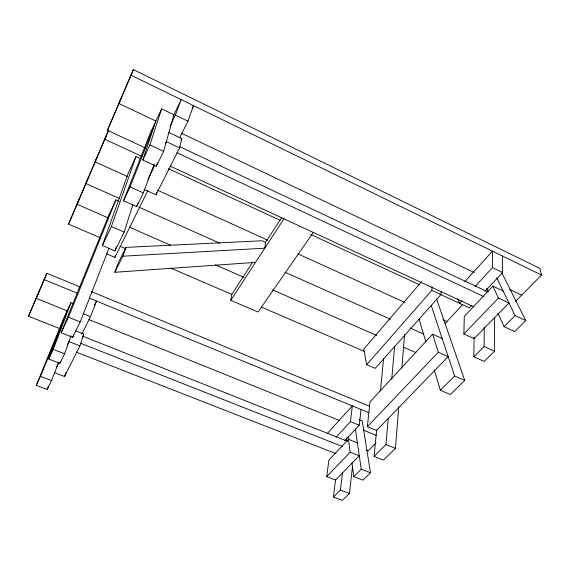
<?xml version="1.0" encoding="UTF-8"?>
<svg xmlns="http://www.w3.org/2000/svg" width="570" height="570" viewBox="0 0 570 570"><rect width="100%" height="100%" fill="white"/><g stroke="black" fill="none" stroke-linecap="round" stroke-linejoin="round"><path stroke-width="0.85" d="M494.382 317.533L494.553 351.227L484.165 361.401L473.841 356.799L484.137 346.524L484.222 327.038M473.841 356.799L474.119 337.305M492.843 286.104L498.458 298.032L508.996 302.991L474.098 338.608L463.873 333.984L464.293 316.407L492.843 286.104L503.153 290.999M421.551 281.658L363.817 349.089L366.674 364.707L375.224 368.348L440.981 294.59L441.102 291.926M366.674 364.707L431.839 290.365L432.039 286.817M376.649 429.894L374.062 456.413L383.439 460.118L395.445 448.348L398.758 406.902M401.857 368.099L404.543 334.583M374.062 456.413L385.947 444.543L388.284 418.095M391.718 379.299L394.597 346.681M380.439 391.006L383.631 358.309M432.566 334.177L438.28 352.232L448.184 356.606L376.592 430.45L367.372 426.716L370.008 401.878L432.566 334.177L442.17 338.466M344.764 440.639L359.235 425.22L361.024 409.445M335.644 479.413L333.4 497.004L342.356 500.367L349.424 493.449L352.531 466.395M336.101 437.204L350.429 421.665L352.338 405.883L327.137 433.72M333.4 497.004L340.39 490.022L342.534 472.573M346.382 441.151L346.809 437.66M348.448 439.342L350.165 452.195L359.285 455.786L335.573 479.997L326.688 476.606L328.926 460.061L348.448 439.342L357.397 442.904M313.258 232.46L258.067 312.018L230.757 300.319L231.805 294.369L252.617 262.3M144.06 189.418L155.981 194.812L179.593 147.901L181.794 138.61L168.92 132.504M121.424 97.776L118.845 103.434L155.838 121.04L142.785 159.999L156.358 166.255L163.647 151.349L173.886 114.755L161.609 108.856L150.323 133.002L123.519 200.761L136.622 206.596L143.327 192.888L154.199 164.075M156.358 166.255L157.32 162.913M140.576 158.652L136.016 156.55L128.058 173.7L102.372 245.513L114.941 250.9L124.146 232.09L132.988 204.345M106.276 253.75L114.891 257.419L115.667 254.997M142.785 159.999L149.903 144.93L161.609 108.856M114.941 250.9L116.316 246.689M54.727 372.744L64.531 376.492L79.935 345.883L83.847 334.134L75.596 330.849M122.906 256.194L125.956 247.394L262.122 240.768L265.584 242.336L264.772 248.185L122.906 256.194L114.841 272.282L255.503 262.385M114.841 272.282L117.94 263.433L125.956 247.394M102.372 245.513L111.35 226.518L136.016 156.55M67.189 310.814L48.728 359.014L59.936 363.332L64.602 353.792L71.036 335.716M179.657 137.833L187.958 121.182L193.501 105.621L192.318 108.015M59.936 363.332L60.534 361.658M155.981 194.812L156.857 192.389M169.96 126.341L175.375 115.133L181.182 99.622L173.159 116.266M48.728 359.014L53.281 349.382L70.993 302.677L73.373 303.646M136.622 206.596L137.876 203.283M81.93 333.885L90.516 316.656L96.494 301.06L94.164 305.748M64.531 376.492L66.12 372.36M119.066 201.26L115.91 199.856L108.621 215.574L61.147 332.738L72.675 337.29L80.192 321.929L108.998 248.271M72.675 337.29L73.644 334.818M123.519 200.761L130.067 186.91L153.701 126.975M70.993 302.677L63.462 318.801L36.281 385.356L47.16 389.445L48.464 386.154M47.16 389.445L51.521 380.525L58.674 362.47M61.147 332.738L68.478 317.226L115.91 199.856M36.281 385.356L40.534 376.357L64.617 317.312M59.907 328.683L28.5 316.236L46.89 273.265L79.8 286.824M145.357 147.958L107.445 130.302L133.38 69.633L539.733 268.335L541.5 275.039L515.572 301.345M46.89 273.265L28.5 316.236M133.38 69.633L107.445 130.302M100.427 237.833L68.564 224.117L108.528 130.209M106.733 134.741L68.564 224.117M107.075 133.936L108.464 130.68M38.952 291.954L36.117 298.295L67.438 310.914M88.286 178.068L85.842 183.504L119.151 198.346M79.487 198.738L77.021 204.245L107.972 217.797M106.74 134.691L104.702 139.201L141.859 156.387M97.477 156.486L95.062 161.844L127.495 176.565M56.615 366.895L58.924 362.142M67.41 344.729L68.956 341.565L79.935 345.883M147.879 179.586L154.812 165.364M165.585 143.248L166.355 141.666L179.593 147.901M114.891 257.419L147.901 190.416M82.279 337.269L83.847 334.134M181.011 140.177L181.794 138.61M265.207 242.913L281.666 217.555M230.757 300.319L283.981 218.738M464.7 281.808L492.452 251.163L492.509 267.629L475.138 286.461M461.964 300.746L459.57 303.34L457.717 298.587M445.163 323.468L462.591 304.679M471.81 305.313L469.395 307.886L439.969 294.22M485.106 291.156L502.626 272.496L502.405 256.008M367.372 426.716L438.28 352.232M326.688 476.606L350.165 452.195M463.873 333.984L498.458 298.032M376.029 442.933L368.199 450.877L366.546 450.222M359.114 419.634L362.221 420.895L370.5 472.794L362.99 480.154L353.82 476.613L361.252 469.195L355.338 428.832M436.456 298.687L464.764 380.418L450.371 394.526L440.353 390.236L454.611 376.001L431.269 305.577M504.037 326.653L515.123 315.588L525.818 320.582L514.639 331.548L504.037 326.653L497.867 313.108M40.534 376.357L51.521 380.525M340.39 490.022L349.424 493.449M53.281 349.382L64.602 353.792M361.252 469.195L370.5 472.794M76.152 352.075L335.751 453.578M80.434 343.197L342.513 446.545M83.056 336.329L347.529 441.28M68.478 317.226L80.192 321.929M385.947 444.543L395.445 448.348M88.863 319.549L339.421 420.489M363.325 430.122L376.506 435.437M83.227 313.714L90.516 316.656M350.429 421.665L359.235 425.22M44.068 279.571L77.784 293.386M89.298 298.11L368.904 412.673M91.321 291.576L369.417 406.168M120.042 246.276L125.763 248.734M170.701 268.078L231.99 294.455M261.409 307.109L364.365 351.419M111.35 226.518L124.146 232.09M454.611 376.001L464.764 380.418M129.148 227.067L170.694 245.25M215.489 264.865L244.003 277.348M272.51 289.831L376.77 335.474M403.653 347.237L415.872 352.588M138.653 207.038L219.899 243.24M284.893 272.196L390.514 319.257M410.008 327.95L423.824 334.098M130.067 186.91L143.327 192.888M484.137 346.524L494.553 351.227M157.498 190.173L267.772 240.212M297.775 253.828L404.8 302.392M442.911 319.685L446.966 321.523M431.839 290.365L440.981 294.59M168.52 168.713L280.012 220.262M310.707 234.455L419.769 284.879M170.366 166.191L473.919 306.874M149.903 144.93L163.647 151.349M176.907 152.71L483.78 296.585M179.885 146.768L488.062 291.997M181.566 133.28L474.24 272.567M509.623 289.403L521.685 295.146M175.375 115.133L187.958 121.182M492.509 267.629L502.626 272.496M130.865 75.126L541.5 275.039M501.942 273.066L525.818 320.582M496.812 277.975L515.123 315.588M486.609 288.406L488.062 291.591M419.085 319.2L425.918 342.029M434.276 369.937L440.353 390.236M348.477 436.748L348.826 439.349M351.961 462.747L353.82 476.613"/></g></svg>
